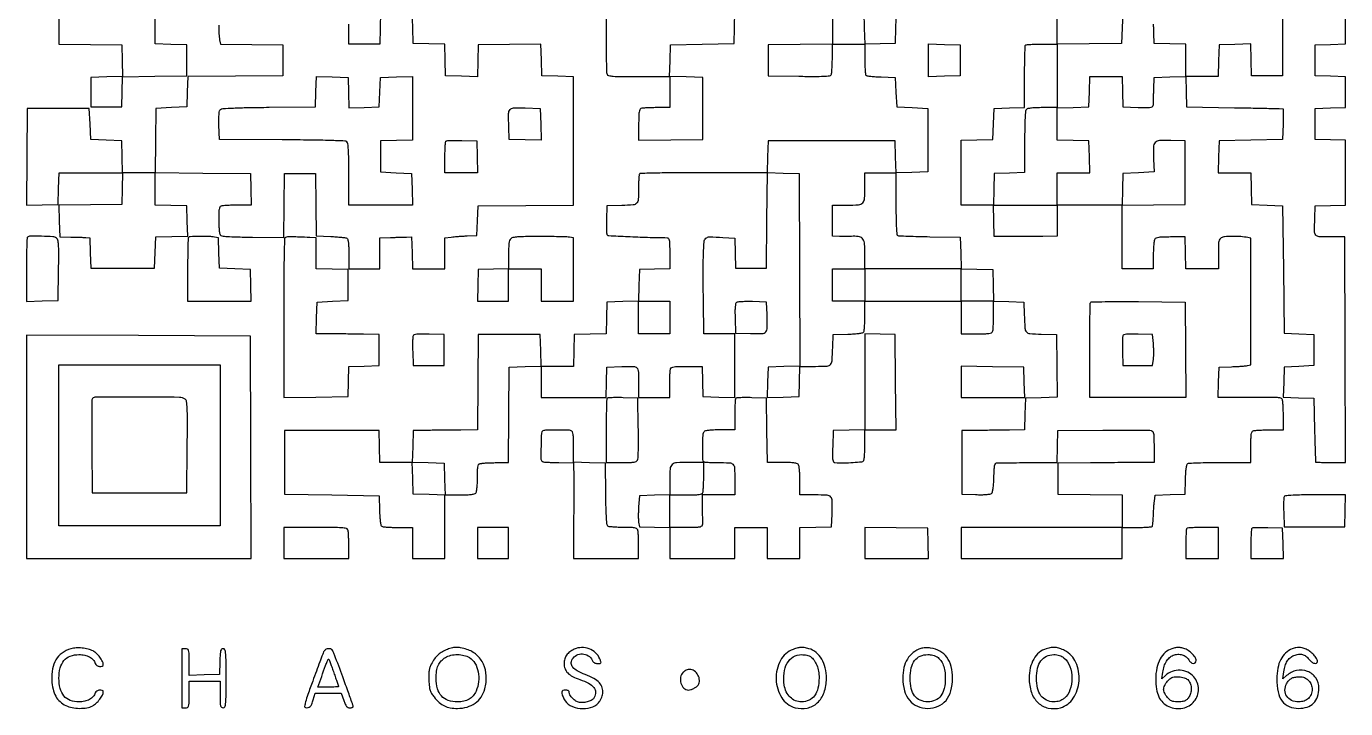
# Model space of a CAD drawing. Extents: x 179 to 1071, y 112 to 1107.
# Drawn here: x 179 to 1071, y 112 to 574 of the extents above; entities that cross this region are included whole.
import ezdxf

# ---------------------------------------------------------------- set-up
doc = ezdxf.new("R2010")
doc.units = 0

msp = doc.modelspace()

# ---------------------------------------------------------------- linework, layer by layer
for points in [[(309.114806, 574.897523, 0.011738), (309.208974, 568.873059, 0.034887), (309.657397, 564.769669), (310.15027, 562.039338), (331.325135, 561.769669), (352.5, 561.5), (352.5, 551), (352.5, 540.5), (320.284831, 540.236193), (288.069661, 539.972386), (287.784831, 529.736193), (287.5, 519.5), (277, 519), (266.5, 518.5), (266.230498, 496.75), (265.960995, 475), (255.014329, 475), (244.067663, 475), (243.783832, 485.75), (243.5, 496.5), (233, 497), (222.5, 497.5), (222, 508), (221.5, 518.5), (200.5, 518.5), (179.5, 518.5), (179.236292, 485.716029), (178.972584, 452.932058), (189.736292, 453.216029), (200.5, 453.5), (200.783832, 464.25), (201.067663, 475), (222.567663, 475), (244.067663, 475), (243.783832, 464.25), (243.5, 453.5), (222.216371, 453.230014), (200.932742, 452.960029), (201.216371, 442.312465), (201.5, 431.6649), (209, 431.490145, -0.001128), (212.070482, 431.411668, -0.001181), (215.094411, 431.320402, -0.001132), (217.70589, 431.229492, -0.005239), (219.215017, 431.157695), (221.930034, 431), (222.215017, 420.75), (222.5, 410.5), (244, 410.5), (265.5, 410.5), (266, 421), (266.5, 431.5), (277.284606, 431.784183), (288.069211, 432.068365), (287.784606, 442.284183), (287.5, 452.5), (276.75, 452.783832), (266, 453.067663), (266, 464.047685), (266, 475.027706), (298.25, 474.763853), (330.5, 474.5), (330.783832, 463.75), (331.067663, 453), (321.615619, 453, 0.00593), (317.880092, 452.955696, 0.007809), (314.475463, 452.821697, 0.005887), (311.638889, 452.632128, 0.0721), (310.581787, 452.393011, 0.190061), (309.785864, 451.663266, 0.071459), (309.315682, 450.197627, 0.035402), (309.070745, 447.679954, 0.006995), (309.015313, 443.143011, 0.009673), (309.087431, 439.728196, 0.012712), (309.292662, 436.617681, 0.010225), (309.580804, 434.050107, 0.108416), (309.937977, 433.066116, 0.216927), (311.126704, 432.288356, 0.018616), (314.82829, 431.861109, 0.013612), (320.844003, 431.557279, 0.002534), (331.903273, 431.356288), (352.961219, 431.080345), (353.23061, 452.790172), (353.5, 474.5), (364, 474.5), (374.5, 474.5), (374.769551, 453.365522), (375.039103, 432.231044), (384.769551, 431.835524, -0.006929), (388.587919, 431.627281, -0.009555), (392.008868, 431.327351, -0.00662), (394.846901, 430.985715, -0.106468), (395.75, 430.660985, -0.200997), (396.331606, 429.840721, -0.026002), (396.698973, 427.67557, -0.021483), (396.931155, 424.505891, -0.00754), (397, 419.940983), (397, 410), (407.5, 410), (418, 410), (418, 420.5), (418, 431), (425.25, 431.182616, -0.000251), (428.282399, 431.257473, -0.000232), (431.398438, 431.331383, -0.000231), (434.175464, 431.394681, -0.000769), (436, 431.432616), (439.5, 431.5), (439.783832, 420.75), (440.067663, 410), (451.033832, 410), (462, 410), (462, 420.438727), (462, 430.877454), (466.25, 431.448949, -0.010327), (468.332379, 431.685292, -0.004259), (471.160937, 431.923001, -0.004211), (474.200212, 432.126638, -0.005402), (477, 432.260221), (483.5, 432.5), (484, 442.5), (484.5, 452.5), (516.75, 452.763853), (549, 453.027706), (549, 496.480021), (549, 539.932337), (538.25, 540.216168), (527.5, 540.5), (527.215968, 551.269789), (526.931935, 562.039577), (505.715968, 561.769789), (484.5, 561.5), (484.215829, 550.716515), (483.931657, 539.93303), (473.215829, 540.216515), (462.5, 540.5), (462.216508, 551.216508), (461.933016, 561.933016), (451.216508, 562.216508), (440.5, 562.5), (440.215829, 573.283485), (439.931657, 584.06697)], [(724, 584.067663), (724, 573.053334), (724, 562.039005), (702.25, 561.769502), (680.5, 561.5), (680.5, 551), (680.5, 540.5), (701.428109, 540.22917, 0.002701), (711.928451, 540.150006, 0.012029), (718.091209, 540.285113, 0.012869), (722.095412, 540.572759, 0.230932), (723.162796, 541.22917, 0.115844), (723.482259, 542.147219, 0.007444), (723.73694, 544.990756, 0.010563), (723.920078, 548.422631, 0.007655), (723.984687, 552.25), (724, 562), (734.950612, 562), (745.901224, 562), (745.913288, 551.837324, 0.0073), (745.975684, 547.885395, 0.010817), (746.155814, 544.425929, 0.006237), (746.404165, 541.549594, 0.173406), (746.721965, 540.878035, 0.164788), (747.38497, 540.550575, 0.006704), (750.072469, 540.230031, 0.011097), (753.315011, 539.959916, 0.007574), (757.009289, 539.790711), (766.5, 539.5), (767, 529.5), (767.5, 519.5), (778, 519), (788.5, 518.5), (788.5, 497), (788.5, 475.5), (777.784171, 475.216515), (767.068343, 474.93303), (766.784171, 485.716515), (766.5, 496.5), (723.5, 496.5), (680.5, 496.5), (680.216168, 485.75), (679.932337, 475), (637.025185, 475, 0.001719), (619.146842, 474.938527, 0.003808), (605.513752, 474.740931, 0.000825), (594.282639, 474.474035, 0.253163), (593.523529, 474.03807, 0.114568), (593.287138, 473.33751, 0.006655), (593.096337, 471.070962, 0.00982), (592.956918, 468.3415, 0.007049), (592.904095, 465.28807, -0.010015), (592.708179, 456.855637, -0.17412), (591.684735, 454.351908, -0.192162), (589.336973, 453.19375, -0.012655), (581.650095, 452.78388), (571.5, 452.5), (571.210352, 443.089648, 0.008055), (571.156654, 439.426942, 0.011889), (571.237748, 436.213125, 0.007219), (571.406881, 433.550798, 0.179583), (571.710352, 432.894746, 0.185337), (572.752469, 432.434798, 0.000748), (585.681974, 431.81845, 0.004015), (599.08223, 431.307527, 0.004237), (612.25, 431.022982, -0.239241), (613.1784, 430.536355, -0.113742), (613.707645, 429.255554, -0.037196), (613.949572, 426.60367, -0.004155), (614, 420.534983), (614, 410.069966), (603.75, 409.784983), (593.5, 409.5), (593.216508, 398.783492), (592.933016, 388.066984), (582.216508, 387.783492), (571.5, 387.5), (571.216508, 376.783492), (570.933016, 366.066984), (560.216508, 365.783492), (549.5, 365.5), (549.216168, 354.75), (548.932337, 344), (538, 344), (527.067663, 344), (526.783832, 354.75), (526.5, 365.5), (505.5, 365.5), (484.5, 365.5), (484.236147, 333.25), (483.972294, 301), (472.736147, 300.925726, 0.000756), (467.672098, 300.884594, 0.000467), (461.716243, 300.821651, 0.000468), (455.830288, 300.748444, 0.00084), (451, 300.675726), (440.5, 300.5), (440.216168, 289.75), (439.932337, 279), (429, 279), (418.067663, 279), (417.783832, 289.75), (417.5, 300.5), (385.5, 300.5), (353.5, 300.5), (353.5, 279), (353.5, 257.5), (385.5, 257), (417.5, 256.5), (417.788805, 246.535034, 0.00836), (417.987032, 242.199826, 0.019108), (418.315749, 238.944063, 0.01918), (418.737468, 236.589, 0.199883), (419.288805, 235.800347, 0.117226), (420.172107, 235.495095, 0.006962), (423.008274, 235.252233, 0.010173), (426.426877, 235.077211, 0.007309), (430.25, 235.015313), (440, 235), (440, 224.5), (440, 214), (451, 214), (462, 214), (462, 235.5), (462, 257), (471.8, 257, 0.008695), (476.071747, 257.074295, 0.018472), (479.369558, 257.311224, 0.019349), (481.799696, 257.671932, 0.150969), (482.8, 258.2, 0.149044), (483.322729, 259.181224, 0.019949), (483.685484, 261.522984, 0.019071), (483.924518, 264.676508, 0.009379), (484, 268.7, -0.007108), (484.062636, 273.105901, -0.025896), (484.286703, 275.893387, -0.038354), (484.653148, 277.624007, -0.307542), (485.25, 278.11535, 0.009119), (485.801517, 278.176405, 0.006205), (486.426562, 278.265064, 0.006254), (487.02778, 278.365684, 0.012489), (487.5, 278.463035, -0.04467), (488.200358, 278.56102, -0.002025), (490.625618, 278.671865, -0.003374), (493.508206, 278.772433, -0.002409), (496.736147, 278.847686), (504.972294, 279), (505.236147, 311.25), (505.5, 343.5), (516.25, 343.783832), (527, 344.067663), (527, 333.533832), (527, 323), (548.965017, 323), (570.930034, 323), (571.215017, 333.25), (571.5, 343.5), (581.722245, 343.784677, -0.003488), (588.334543, 343.922669, -0.050684), (590.662172, 343.718733, -0.165802), (591.830539, 343.053969, -0.120322), (592.534088, 341.720206, -0.014931), (592.746531, 340.752221, -0.015552), (592.897539, 339.786309, -0.015411), (592.976104, 338.945432, -0.063258), (592.943422, 338.435529, 0.043569), (592.876339, 337.788254, 0.002158), (592.850897, 335.645124, 0.003471), (592.849335, 333.095394, 0.002501), (592.881579, 330.25), (593, 323), (603.5, 323), (614, 323), (614, 331.918213, -0.006277), (614.044331, 335.449196, -0.008159), (614.178303, 338.68135, -0.006338), (614.368222, 341.373807, -0.070946), (614.606989, 342.418213, -0.204941), (615.397244, 343.232062, -0.063222), (617.080782, 343.697172, -0.030449), (620.025624, 343.940347, -0.005378), (625.572006, 344), (635.930034, 344), (636.215017, 333.75), (636.5, 323.5), (647.25, 323.216168), (658, 322.932337), (658, 344.466168), (658, 366), (647.56992, 366), (637.13984, 366), (636.81992, 387.75, -0.001889), (636.720363, 396.857852, -0.001729), (636.685706, 406.238002, -0.001728), (636.712662, 414.612139, -0.005663), (636.81227, 420.145327, -0.012188), (637.248322, 428.257475, -0.199889), (638.460453, 430.628106, -0.182464), (641.045584, 431.550148, -0.009869), (649.859204, 431.214292), (657.932828, 430.746918), (658.216414, 420.623459), (658.5, 410.5), (669, 410.5), (679.5, 410.5), (679.763898, 442.783691), (680.027795, 475.067381), (690.763898, 474.783691), (701.5, 474.5), (701.75723, 409.283905), (702.01446, 344.06781), (691.25723, 343.783905), (680.5, 343.5), (680.214639, 333.21581), (679.929279, 322.931619), (690.714639, 323.21581), (701.5, 323.5), (701.784983, 333.75), (702.069966, 344), (712.515931, 344, 0.01165), (720.478069, 344.185537, 0.200101), (722.788039, 345.277494, 0.16988), (723.830156, 347.758359, 0.00791), (724.24922, 357), (724.5, 365.5), (734.464966, 365.788805, 0.00836), (738.800174, 365.987032, 0.019108), (742.055937, 366.315749, 0.01918), (744.411, 366.737468, 0.199883), (745.199653, 367.288805, 0.117226), (745.504905, 368.172107, 0.006962), (745.747767, 371.008274, 0.010173), (745.922789, 374.426877, 0.007309), (745.984687, 378.25), (746, 388), (778.5, 388), (811, 388), (811, 377), (811, 366), (821.393011, 366, 0.005351), (826.960143, 366.059586, 0.030363), (829.913621, 366.30265, 0.063068), (831.601595, 366.76761, 0.205218), (832.393011, 367.581787, 0.072102), (832.632129, 368.638915, 0.005887), (832.821697, 371.475801, 0.007809), (832.955696, 374.880803, 0.005929), (833, 378.616771), (833, 388.069966), (843.25, 387.784983), (853.5, 387.5), (853.75078, 379, 0.008001), (854.167162, 369.85434, 0.165236), (855.196667, 367.34273, 0.196929), (857.49116, 366.190479, 0.012174), (865.2603, 365.784869), (875.5, 365.5), (875.769789, 344.284032), (876.039577, 323.068065), (865.269789, 322.784032), (854.5, 322.5), (854.216168, 311.75), (853.932337, 301), (843.716168, 300.878498, -0.000018), (839.011865, 300.822715, -0.00001), (833.269749, 300.754941, -0.00001), (827.453221, 300.686515, -0.000016), (822.5, 300.628498), (811.5, 300.5), (811.5, 279), (811.5, 257.5), (820.850715, 257.211141, 0.009201), (824.892546, 257.160695, 0.018158), (828.099804, 257.296226, 0.018909), (830.507799, 257.577687, 0.135457), (831.565629, 258.054467, 0.155031), (832.207107, 259.05425, 0.027795), (832.668713, 261.249332, 0.02215), (833.009433, 264.409522, 0.008399), (833.214914, 268.843326, -0.005968), (833.423172, 273.864777, -0.031747), (833.743385, 276.592446, -0.066436), (834.231494, 278.10059, -0.264839), (835, 278.63465, -0.01907), (836.110313, 278.69176, -0.000368), (841.850999, 278.763631, -0.000888), (848.552126, 278.83069, -0.000595), (856.216168, 278.88465), (875.932337, 279), (876.216168, 289.75), (876.5, 300.5), (907, 300.779881, -0.001543), (918.833446, 300.851959, -0.002337), (929.128125, 300.834787, -0.000876), (937.982137, 300.763127, -0.057195), (939.5, 300.573771, -0.168817), (940.592675, 299.868988, -0.121614), (941.191055, 298.534141, -0.040844), (941.448808, 295.905343, -0.004024), (941.5, 289.544095), (941.5, 279.000412), (931, 278.939798, 0.000371), (925.512826, 278.904048, 0.00011), (917.121875, 278.841297, 0.000111), (907.692912, 278.766623, 0.000119), (898.5, 278.689593), (876.5, 278.5), (876.5, 268), (876.5, 257.5), (898.25, 257.230498), (920, 256.960995), (920, 245.980498), (920, 235), (865.5, 235), (811, 235), (811, 224.5), (811, 214), (865.5, 214), (920, 214), (920, 224.5), (920, 235), (929.940983, 235, 0.00746), (933.786464, 235.057378, 0.011518), (937.105837, 235.233054, 0.00599), (939.864695, 235.476159, 0.233445), (940.372299, 235.793375, 0.10677), (940.574085, 236.362294, 0.00702), (940.773561, 238.103455, 0.009921), (940.942349, 240.203897, 0.007236), (941.049745, 242.543375, -0.005029), (941.157143, 245.132315, -0.003738), (941.325846, 247.988754, -0.003778), (941.525526, 250.681363, -0.008533), (941.726907, 252.716215), (942.216955, 256.932429), (952.358477, 257.216215), (962.5, 257.5), (962.788805, 267.464966, -0.00836), (962.987032, 271.800174, -0.019108), (963.315749, 275.055937, -0.01918), (963.737468, 277.411, -0.199883), (964.288805, 278.199653, -0.131294), (965.274703, 278.510062, -0.002049), (971.239524, 278.747767, -0.005289), (978.209892, 278.923129, -0.003459), (986.25, 278.984687), (1007, 279), (1007, 289.393011, -0.005351), (1007.059586, 294.960143, -0.030363), (1007.30265, 297.913621, -0.063068), (1007.76761, 299.601595, -0.205218), (1008.581787, 300.393011, -0.07203), (1009.638111, 300.632106, -0.005915), (1012.465525, 300.821697, -0.007831), (1015.859224, 300.955695, -0.005951), (1019.581787, 301), (1029, 301), (1028.984687, 310.75, 0.007993), (1028.917412, 314.581548, 0.010939), (1028.726302, 318.026457, 0.007917), (1028.45999, 320.877782, 0.114509), (1028.126581, 321.829429, 0.196609), (1027.220955, 322.472579, 0.032607), (1025.067193, 322.829141, 0.022473), (1021.717902, 323.009962, 0.006044), (1016.391893, 322.99349, -0.001772), (1011.475564, 322.936275, -0.001086), (1005.67828, 322.901944, -0.001088), (999.938622, 322.892906, -0.001939), (995.215017, 322.914061), (984.930034, 323), (985.215017, 333.25), (985.5, 343.5), (994, 343.75078, 0.004838), (997.419303, 343.884786, 0.005643), (1000.664062, 344.080136, 0.005034), (1003.402336, 344.303764, 0.033722), (1004.75, 344.519832), (1007, 345.038104), (1007, 387.907761), (1007, 430.777418), (1003.75, 431.305338, 0.026057), (999.130349, 431.810552, 0.018898), (993.955895, 431.909064, 0.01633), (989.270969, 431.66798, 0.102185), (986.982836, 430.990814, 0.131202), (985.914687, 429.991111, 0.095196), (985.326369, 428.464119, 0.039443), (985.058775, 425.772323, 0.00506), (985, 419.964816), (985, 410), (974.033832, 410), (963.067663, 410), (962.783832, 420.75), (962.5, 431.5), (952.712919, 431.5, 0.00665), (947.739107, 431.433843, 0.028066), (944.767521, 431.187479, 0.048144), (942.919948, 430.74503, 0.170654), (941.978232, 430, 0.109035), (941.605034, 428.965489, 0.009918), (941.304487, 426.223437, 0.012476), (941.090353, 422.902151, 0.009445), (941.015313, 419.25), (941, 410), (930.5, 410), (920, 410), (920, 431.480112), (920, 452.960225), (941.25, 453.230112), (962.5, 453.5), (962.5, 475), (962.5, 496.5), (952.804214, 496.785558, 0.020017), (945.175015, 496.704797, 0.196442), (942.320205, 495.365832, 0.181403), (941.097492, 492.351813, 0.01665), (941.15346, 484.135355), (941.5, 475.5), (931, 475), (920.5, 474.5), (920.216168, 463.75), (919.932337, 453), (897.966168, 453), (876, 453), (876, 464), (876, 475), (887.033832, 475), (898.067663, 475), (897.783832, 485.75), (897.5, 496.5), (886.75, 496.783832), (876, 497.067663), (876, 508), (876, 518.932337), (886.75, 519.216168), (897.5, 519.5), (897.784983, 529.75), (898.069966, 540), (909, 540), (919.930034, 540), (920.215017, 529.75), (920.5, 519.5), (930.75, 519.215017, 0.003155), (937.434745, 519.07137, 0.051642), (939.662885, 519.267991, 0.198448), (940.66068, 519.92602, 0.140946), (941.082025, 521.215017, 0.002497), (941.123437, 522.555314, 0.000398), (941.189297, 525.178786, 0.000441), (941.261699, 528.269595, 0.000386), (941.332025, 531.5), (941.5, 539.5), (952.214647, 539.783473), (962.929295, 540.066946), (963.214647, 529.783473), (963.5, 519.5), (996, 518.965202, -0.000606), (1008.481591, 518.744669, -0.000998), (1019.036839, 518.524285, -0.000068), (1028.524266, 518.305952, -0.157185), (1028.784983, 518.215202, -0.234244), (1028.8972, 517.990866, -0.000908), (1028.902539, 515.052278, -0.004294), (1028.873707, 511.695103, -0.002655), (1028.784983, 507.75), (1028.5, 497.5), (1007, 497), (985.5, 496.5), (985.216168, 485.75), (984.932337, 475), (995.932337, 475), (1006.932337, 475), (1007.216168, 464.25), (1007.5, 453.5), (1018, 453), (1028.5, 452.5), (1029, 409.5), (1029.5, 366.5), (1039.5, 366), (1049.5, 365.5), (1049.5, 355), (1049.5, 344.5), (1039.5, 344), (1029.5, 343.5), (1029.215407, 333.285365), (1028.930815, 323.07073), (1039.215407, 322.785365), (1049.5, 322.5), (1050.050293, 301, 0.000841), (1050.275652, 292.738752, 0.001379), (1050.497602, 285.742188, 0.000127), (1050.715128, 279.48009, 0.161135), (1050.800293, 279.25, 0.220822), (1051.004844, 279.148119, 0.000736), (1053.880671, 279.073438, 0.003784), (1057.155695, 279.01801, 0.002339), (1061.006247, 279), (1071.012494, 279), (1070.756247, 355.25), (1070.5, 431.5), (1060.704844, 431.5, -0.013476), (1053.2306, 431.701484, -0.207462), (1050.977276, 432.826381, -0.175915), (1050.063646, 435.326274, -0.009205), (1050.204946, 444), (1050.5, 452.5), (1060.75, 452.784983), (1071, 453.069966), (1071, 475), (1071, 496.930034), (1060.75, 497.215017), (1050.5, 497.5), (1050.5, 508), (1050.5, 518.5), (1060.75, 518.784983), (1071, 519.069966), (1071, 529.5), (1071, 539.930034), (1060.75, 540.215017), (1050.5, 540.5), (1050.5, 551), (1050.5, 561.5), (1060.75, 561.784983), (1071, 562.069966), (1071, 584)], [(418.5, 583.5), (418.216168, 572.75), (417.932337, 562), (407.466168, 562), (397, 562), (396.984687, 571.75, 0.007309), (396.922789, 575.573123, 0.010173)], [(571, 583.932337), (571, 563.547956, 0.002775), (571.043995, 555.62203, 0.004131), (571.178303, 548.686837, 0.001846), (571.363378, 542.779199, 0.08304), (571.606989, 541.581787, 0.257256), (572.653901, 540.698559, 0.030951), (575.756048, 540.27619, 0.016256), (581.284365, 540.049786, 0.002106), (593.106989, 540), (614, 540), (614, 529.5), (614, 519), (605.081787, 519, 0.006277), (601.550804, 518.955669, 0.008159), (598.31865, 518.821697, 0.006338), (595.626193, 518.631778, 0.070946), (594.581787, 518.393011, 0.205372), (593.767428, 517.600948, 0.062982), (593.302552, 515.9105, 0.030315), (593.059548, 512.952209, 0.005337), (593, 507.373509), (593, 496.960995), (614.75, 497.230498), (636.5, 497.5), (636.5, 518.5), (636.5, 539.5), (625.216504, 539.783064), (613.933007, 540.066129), (614.216504, 550.783064), (614.5, 561.5), (636, 562), (657.5, 562.5), (657.783832, 573.25), (658.067663, 584)], [(1028.5, 583.5), (1028.5, 562), (1028.5, 540.5), (1018, 540.5), (1007.5, 540.5), (1007.215829, 551.283485), (1006.931657, 562.06697), (996.215829, 561.783485), (985.5, 561.5), (985.216168, 550.75), (984.932337, 540), (973.966168, 540), (963, 540), (963, 550.966168), (963, 561.932337), (952.257744, 562.216168), (941.515487, 562.5), (941.364739, 569.5, 0.000316), (941.299179, 572.457534, 0.000275), (941.226844, 575.555589, 0.000276)]]:
    msp.add_lwpolyline(points, format="xyb")
for points in [[(201, 582.4381), (201, 562.039775), (222.25, 561.769888), (243.5, 561.5), (243.783485, 550.784171), (244.06697, 540.068343), (233.283485, 539.784171), (222.5, 539.5), (222.5, 529.5), (222.5, 519.5), (233, 519.5), (243.5, 519.5), (243.784769, 529.730595), (244.069538, 539.961189), (265.784769, 540.230595), (287.5, 540.5), (287.5, 551), (287.5, 561.5), (276.75, 561.783832), (266, 562.067663), (266, 573.033832), (266, 584)], [(767.067663, 584), (766.783832, 573.25), (766.5, 562.5), (756.284183, 562.215394), (746.068365, 561.930789), (745.784183, 572.715394), (745.5, 583.5)], [(920.5, 583.5), (920, 573), (919.5, 562.5), (897.75, 562.230498), (876, 561.960995), (876, 572.946666), (876, 583.932337)]]:
    msp.add_lwpolyline(points)
for points in [[(810.5, 551), (810.5, 540.5), (799.75, 540.216168), (789, 539.932337), (789, 551), (789, 562.067663), (799.75, 561.783832), (810.5, 561.5)], [(614, 377), (614, 366), (603.5, 366), (593, 366), (593, 377), (593, 388), (603.5, 388), (614, 388)], [(179, 289.506286), (179, 214), (255.006326, 214), (331.012652, 214), (330.756326, 289.25), (330.5, 364.5), (254.75, 364.756286), (179, 365.012572)], [(310, 290.5), (310, 236), (255.5, 236), (201, 236), (201, 290.5), (201, 345), (255.5, 345), (310, 345)], [(811, 333.519888), (811, 323), (832.534983, 323), (854.069966, 323), (853.784983, 333.25), (853.5, 343.5), (832.25, 343.769888), (811, 344.039775)], [(461.784178, 267.715822), (462.068357, 256.931643), (451.284178, 257.215822), (440.5, 257.5), (440.215294, 268.336174), (439.930588, 279.172348), (450.715294, 278.836174), (461.5, 278.5)], [(484, 224.5), (484, 214), (494.5, 214), (505, 214), (505, 224.5), (505, 235), (494.5, 235), (484, 235)], [(746, 224.519888), (746, 214), (767.534983, 214), (789.069966, 214), (788.784983, 224.25), (788.5, 234.5), (767.25, 234.769888), (746, 235.039775)]]:
    msp.add_lwpolyline(points, close=True)
for points in [[(876, 540.5), (876, 519), (866.2, 519, 0.008695), (861.928253, 518.925705, 0.018472), (858.630442, 518.688776, 0.019349), (856.200304, 518.328068, 0.150969), (855.2, 517.8, 0.175113), (854.608195, 516.538638, 0.00935), (854.278895, 512.05285, 0.010469), (854.062087, 505.610415, 0.003176), (854, 495.834983), (854, 475.069966), (843.75, 474.784983), (833.5, 474.5), (833.216168, 463.75), (832.932337, 453), (854.466168, 453), (876, 453), (876, 442.5), (876, 432), (866.25, 431.875252, -0.001182), (861.692978, 431.827722, -0.000608), (855.985938, 431.788631, -0.000604), (850.113084, 431.762647, -0.000914), (845, 431.755548), (833.5, 431.760591), (833.216168, 442.380295), (832.932337, 453), (821.966168, 453), (811, 453), (811, 474.966168), (811, 496.932337), (821.75, 497.216168), (832.5, 497.5), (833, 508), (833.5, 518.5), (843.75, 518.784983), (854, 519.069966), (854, 539.868316, -0.002998), (854.048097, 547.889147, -0.004764), (854.195833, 554.752985, -0.001281), (854.396208, 560.712397, -0.189528), (854.666667, 561.333333, -0.178563), (855.245497, 561.600197, -0.004516), (858.172917, 561.804167, -0.009111), (861.658388, 561.951724, -0.006022), (865.666667, 562), (876, 562)], [(396.785365, 529.215407), (397.07073, 518.930815), (407.285365, 519.215407), (417.5, 519.5), (418, 529.5), (418.5, 539.5), (429.25, 539.783832), (440, 540.067663), (440, 518.567663), (440, 497.067663), (429.25, 496.783832), (418.5, 496.5), (418.5, 486), (418.5, 475.5), (429, 475), (439.5, 474.5), (439.783832, 463.75), (440.067663, 453), (418.533832, 453), (397, 453), (397, 473.877555, 0.00274), (396.941945, 484.469959, 0.012468), (396.720654, 490.632173, 0.015022), (396.360546, 494.584091, 0.191583), (395.660766, 495.866576, 0.164634), (394.209876, 496.423297, 0.002171), (384.419291, 496.772992, 0.004755), (371.297857, 497.059743, 0.001547), (351.910766, 497.239021), (309.5, 497.5), (309.215609, 507.099013, -0.007155), (309.143326, 511.820184, -0.025437), (309.294088, 514.841219, -0.038985), (309.650341, 516.814012, -0.156633), (310.300628, 517.834536, -0.160012), (311.727067, 518.396665, -0.003838), (318.935768, 518.760167, -0.006423), (328.743378, 519.053125, -0.002149), (343.085018, 519.235522), (374.5, 519.5), (374.785353, 529.783473), (375.070705, 540.066946), (385.785353, 539.783473), (396.5, 539.5)], [(526.784178, 507.715822), (527.068357, 496.931643), (516.284178, 497.215822), (505.5, 497.5), (505.204946, 506, -0.009619), (505.065344, 515.028591, -0.179386), (506.048609, 517.650621, -0.210395), (508.4457, 518.785832, -0.013848), (516.277755, 518.784677), (526.5, 518.5)], [(483.783832, 485.75), (484.067663, 475), (473.033832, 475), (462, 475), (462, 485.333333, -0.006317), (462.050668, 489.343898, -0.009512), (462.205463, 492.836713, -0.004898), (462.419778, 495.762931, -0.177451), (462.699448, 496.366114, -0.183378), (463.300668, 496.636532, -0.005301), (466.145783, 496.777033, -0.010046), (469.547259, 496.840477, -0.006672), (473.449448, 496.782781), (483.5, 496.5)], [(767, 453.968615, 0.002729), (767.056799, 443.562225, 0.011807), (767.27013, 437.386366, 0.011194), (767.598073, 433.322775, 0.289445), (768.25, 432.493795, 0.075123), (769.216962, 432.306891, 0.001059), (775.154688, 432.076078, 0.002924), (782.052998, 431.862956, 0.001919), (790, 431.694476), (810.5, 431.338593), (810.783492, 420.702789), (811.066984, 410.066984), (821.783492, 409.783492), (832.5, 409.5), (832.783832, 398.75), (833.067663, 388), (822.033832, 388), (811, 388), (811, 398.999783), (811, 409.999567), (778.5, 409.970874), (746, 409.942181), (746, 398.97109), (746, 388), (735, 388), (724, 388), (724, 399), (724, 410), (735, 410), (746, 410), (746, 419.428571, 0.016999), (745.750501, 426.765295, 0.124365), (744.668566, 430.080619, 0.206324), (742.40659, 431.631286, 0.059972), (738.097879, 431.951645, -0.005873), (735.994299, 431.880434, -0.003366), (733.455315, 431.841425, -0.003361), (730.90186, 431.836549, -0.005587), (728.75, 431.870953), (724, 432), (724, 442.5), (724, 453), (733.964816, 453, 0.0177), (741.719525, 453.274608, 0.189883), (744.50496, 454.606725, 0.174589), (745.756305, 457.536065, 0.014506), (746, 465.934259), (746, 475), (756.5, 475), (767, 475)], [(179.666667, 431.333333, 0.189801), (179.3961, 430.711254, 0.001218), (179.195833, 424.585895, 0.004643), (179.048092, 417.538437, 0.002919), (179, 409.299502), (179, 387.932337), (189.75, 388.216168), (200.5, 388.5), (200.754296, 409, 0.002073), (200.852956, 420.948209, 0.01757), (200.686301, 426.317956, 0.038884), (200.252535, 429.311683, 0.180386), (199.313166, 430.75, 0.143383), (196.907412, 431.62949, 0.008995), (189.280927, 431.993331, 0.007458), (181.535771, 432.107706, 0.198873)], [(288.527465, 431.194132, 0.191837), (288.312728, 430.69506, 0.000784), (288.154943, 424.554943, 0.003717), (288.03802, 417.549716, 0.002314), (288, 409.333333), (288, 388), (309.533832, 388), (331.067663, 388), (330.783832, 398.75), (330.5, 409.5), (320, 410), (309.5, 410.5), (309.215811, 420.678054), (308.931622, 430.856108), (306.215811, 431.391939, 0.043047), (302.708505, 431.774898, 0.008475), (296.369242, 431.81146, 0.0036), (289.679002, 431.688463, 0.192272)], [(354.25, 431.270113, 0.310097), (353.546172, 430.311351, 0.002219), (353.257818, 419.798831, 0.004799), (353.05219, 404.439995, 0.000947), (353, 376.897164), (353, 322.960995), (374.75, 323.230498), (396.5, 323.5), (396.784601, 333.715399), (397.069202, 343.930798), (407.284601, 344.215399), (417.5, 344.5), (417.5, 355), (417.5, 365.5), (407, 365.703106, 0.001206), (402.200582, 365.784367, 0.000693), (396.416624, 365.860325, 0.000692), (390.605698, 365.920532, 0.001157), (385.716168, 365.953106), (374.932337, 366), (375.216168, 376.75), (375.5, 387.5), (386, 388), (396.5, 388.5), (396.5, 399), (396.5, 409.5), (385.75, 409.783832), (375, 410.067663), (375, 420.533832), (375, 431), (370.75, 431.180577, 0.00207), (363.492988, 431.458824, 0.007189), (358.798415, 431.55181, 0.008145), (355.594111, 431.517001, 0.077406)], [(506.471505, 430.328648, 0.125257), (505.768133, 429.145022, 0.038106), (505.328325, 427.089553, 0.025619), (505.073636, 424.042376, 0.00804), (505, 419.463555), (505, 410.069966), (494.75, 409.784983), (484.5, 409.5), (484.216168, 398.75), (483.932337, 388), (494.466168, 388), (505, 388), (505, 399), (505, 410), (516, 410), (527, 410), (527, 399), (527, 388), (538, 388), (549, 388), (549, 409.420545), (549, 430.841089), (546.25, 431.337605, 0.036417), (544.408747, 431.533184, 0.002417), (539.08538, 431.68328, 0.003482), (532.731606, 431.787438, 0.002596), (525.721505, 431.817137, 0.003179), (516.399903, 431.748971, 0.015877), (511.177823, 431.51162, 0.025032), (507.944543, 431.098034, 0.153212)], [(659.211769, 387.1713, 0.194409), (658.60482, 386.304382, 0.033527), (658.279413, 384.284794, 0.023597), (658.138468, 381.191727, 0.006852), (658.211769, 376.417355), (658.5, 366.5), (668.722245, 366.215323, 0.013848), (676.5543, 366.214168, 0.210395), (678.951391, 367.349379, 0.179386), (679.934656, 369.971409, 0.009619), (679.795054, 379), (679.5, 387.5), (670, 387.753945, 0.008497), (666.267186, 387.790269, 0.011674), (662.912207, 387.687545, 0.00849), (660.137493, 387.490389, 0.12262)], [(962.763853, 355.25), (963.027706, 323), (952.763853, 322.926805, -0.00126), (944.527276, 322.888824, -0.000694), (934.455126, 322.881746, -0.00058), (922.339842, 322.904102, -0.000334), (907.75, 322.957682), (898, 323), (898, 354.833333, -0.002001), (898.049029, 367.086392, -0.003231), (898.199888, 377.515513, -0.000593), (898.402981, 386.698691, -0.192864), (898.680468, 387.347135, -0.194926), (899.328722, 387.621499, -0.000608), (908.434599, 387.750224, -0.003285), (918.778546, 387.815907, -0.002034), (930.930468, 387.763802), (962.5, 387.5)], [(440.442274, 364.710164, 0.081166), (440.248144, 363.773814, 0.005233), (440.158783, 360.980936, 0.007531), (440.137174, 357.634259, 0.005535), (440.210159, 353.924983), (440.5, 344.5), (451, 344.5), (461.5, 344.5), (461.5, 355), (461.5, 365.5), (451.232115, 365.785181, 0.005823), (446.049899, 365.868732, 0.025951), (443.012272, 365.724596, 0.043922), (441.172333, 365.376284, 0.236652)], [(745.958119, 362.784983, 0.003269), (745.943773, 360.475425, 0.000125), (745.948719, 351.882794, 0.000224), (745.961657, 341.715911, 0.000158), (745.98493, 330.284104), (746.053622, 301.068207), (735.276811, 300.784104), (724.5, 300.5), (724.216168, 289.75, 0.003787), (724.096428, 283.38925, 0.03711), (724.265201, 280.711219, 0.117919), (724.770434, 279.415829, 0.228032), (725.716168, 278.879639, 0.018888), (731.670336, 278.70335, 0.015344), (738.050698, 278.95141, 0.00813), (743.904989, 279.454965, 0.229704), (745.166069, 280.234465, 0.115966), (745.484271, 281.149452, 0.007401), (745.737902, 283.992312, 0.010529), (745.920319, 287.423008, 0.007624), (745.984687, 291.25), (746, 301), (756.513853, 301), (767.027706, 301), (766.763853, 333.25), (766.5, 365.5), (756.25, 365.784983), (746, 366.069966)], [(920.44275, 364.711405, 0.081149), (920.248444, 363.774362, 0.00524), (920.158923, 360.981301, 0.007536), (920.137209, 357.634347, 0.00554), (920.210159, 353.924983), (920.5, 344.5), (930.5, 344.5), (940.5, 344.5), (941.08534, 348.886315, 0.022863), (941.269448, 350.99849, 0.010307), (941.326793, 353.780045, 0.01018), (941.266834, 356.724741, 0.013684), (941.08534, 359.386315), (940.5, 365.5), (930.732592, 365.786422, 0.006215), (925.820487, 365.869374, 0.027145), (922.9185, 365.724677, 0.046335), (921.158442, 365.373938, 0.232847)], [(223.453816, 321.740243, 0.089548), (223.261817, 320.729866, 0.000598), (223.19019, 311.747155, 0.00234), (223.168607, 301.460077, 0.00149), (223.235201, 289.490243), (223.5, 258.5), (255.5, 258.5), (287.5, 258.5), (287.765726, 289.5, 0.001225), (287.879013, 308.006621, 0.012082), (287.71941, 315.793845, 0.024457), (287.315418, 320.099227, 0.201729), (286.324597, 321.75, 0.157681), (282.495237, 323.016106, 0.001671), (254.221233, 323.106234, 0.001077), (225.335041, 323.03952, 0.309316)], [(571.699448, 322.366114, 0.189293), (571.415787, 321.715674, 0.001337), (571.205463, 315.605463, 0.004867), (571.050466, 308.561556, 0.003067), (571, 300.333333), (571, 279), (581.480948, 279, 0.003689), (588.090254, 279.04877, 0.046635), (590.56377, 279.316854, 0.147729), (591.804249, 279.985695, 0.136351), (592.514659, 281.25, 0.054895), (592.724598, 282.840683, 0.002293), (592.821708, 288.567187, 0.003942), (592.85221, 295.365834, 0.002788), (592.783711, 303), (592.5, 322.5), (582.449448, 322.782781, 0.006672), (578.547259, 322.840477, 0.010046), (575.145783, 322.777033, 0.005301), (572.300668, 322.636532, 0.183378)], [(658.699448, 322.366114, 0.177451), (658.419778, 321.762931, 0.004898), (658.205463, 318.836713, 0.009512), (658.050668, 315.343898, 0.006317), (658, 311.333333), (658, 301), (648.122445, 301, 0.008), (643.649708, 300.928434, 0.020529), (640.422846, 300.692292, 0.024023), (638.155546, 300.321423, 0.169442), (637.214833, 299.75, 0.16277), (636.3363, 297.461359, 0.008144), (636.112305, 289.325141, 0.006335), (636.124197, 281.030654, 0.256172), (636.987375, 279.507803, 0.115734), (637.713038, 279.2648, 0.006402), (640.113815, 279.072599, 0.009622), (643.002421, 278.934302, 0.006871), (646.239128, 278.88622, -0.009912), (654.460449, 278.714086, -0.184917), (656.799937, 277.707102, -0.191219), (657.829, 275.407416, -0.01072), (658, 267.432612), (658, 257), (646.939812, 257), (635.879624, 257), (636.005865, 248.25, -0.001027), (636.04936, 244.734939, -0.001212), (636.07562, 241.409375, -0.001058), (636.085045, 238.601305, -0.007648), (636.066053, 237.25, -0.15749), (635.614629, 235.980962, -0.180944), (634.529323, 235.302638, -0.047129), (632.101853, 235.043371, -0.003053), (625, 235), (614, 235), (614, 246), (614, 257), (624.893011, 257, 0.005003), (630.756842, 257.058671, 0.029178), (633.833669, 257.300233, 0.06089), (635.585285, 257.763049, 0.209079), (636.393011, 258.581787, 0.07203), (636.632106, 259.638111, 0.005915), (636.821697, 262.465525, 0.007831), (636.955695, 265.859224, 0.005951), (637, 269.581787), (637, 279), (627.434259, 279, 0.013406), (618.656095, 278.764602, 0.170487), (615.651483, 277.524807, 0.194511), (614.283965, 274.747191, 0.01832), (614, 266.999799), (614, 257.069966), (603.75, 256.784983), (593.5, 256.5), (592.970418, 249, 0.009238), (592.809463, 245.908595, 0.009315), (592.763426, 242.821875, 0.009163), (592.822694, 240.13329, 0.036753), (593.009432, 238.5), (593.578029, 235.5), (603.789014, 235.215017), (614, 234.930034), (614, 224.465017), (614, 214), (636, 214), (658, 214), (658, 224.5), (658, 235), (669, 235), (680, 235), (680, 224.5), (680, 214), (691, 214), (702, 214), (702, 224.466168), (702, 234.932337), (712.75, 235.216168), (723.5, 235.5), (723.795054, 244, 0.009927), (723.928151, 252.965089, 0.179688), (722.933469, 255.602972, 0.203196), (720.50249, 256.788355, 0.01319), (712.480948, 257), (702, 257), (702, 266.8, 0.008695), (701.925705, 271.071747, 0.018472), (701.688776, 274.369558, 0.019349), (701.328068, 276.799696, 0.150969), (700.8, 277.8, 0.150896), (699.800421, 278.327868, 0.019373), (697.373743, 278.688653, 0.018495), (694.081558, 278.92566, 0.00872), (689.819502, 279), (680.039005, 279), (679.769502, 300.75), (679.5, 322.5), (669.449448, 322.782781, 0.006672), (665.547259, 322.840477, 0.010046), (662.145783, 322.777033, 0.005301), (659.300668, 322.636532, 0.183378)], [(528.25, 300.337719, 0.294309), (527.231787, 298.895714, 0.006645), (526.97479, 290.057609, 0.007041), (526.959834, 281.249007, 0.256631), (527.921915, 279.548259, 0.11948), (528.628529, 279.317429, 0.004153), (531.533455, 279.114902, 0.007538), (534.993522, 278.954844, 0.005174), (538.921915, 278.873109), (549, 278.767734), (549.059849, 268.133867, -0.001224), (549.077428, 262.605548, -0.000373), (549.077311, 254.234636, -0.000373), (549.063187, 244.85701, -0.000408), (549.03525, 235.75), (548.950802, 214), (570.975401, 214), (593, 214), (593, 222.918213, 0.006277), (592.955669, 226.449196, 0.008159), (592.821697, 229.68135, 0.006338), (592.631778, 232.373807, 0.070946), (592.393011, 233.418213, 0.194682), (591.644645, 234.219983, 0.068336), (590.110608, 234.692539, 0.033702), (587.463534, 234.944731, 0.006483), (582.643011, 235.015313, -0.007897), (579.051251, 235.078061, -0.010836), (575.824714, 235.255482, -0.00778), (573.15341, 235.502378, -0.115057), (572.270909, 235.811407, -0.228384), (571.64341, 236.821704, -0.009456), (571.259718, 241.179757, -0.01097), (570.960859, 247.538324, -0.003025), (570.770909, 257.546095), (570.5, 278.5), (559.75, 278.783832), (549, 279.067663), (549, 289.426843, 0.005377), (548.940349, 294.973908, 0.030446), (548.697178, 297.919034, 0.063217), (548.232073, 299.602718, 0.20495), (547.418213, 300.393011, 0.08728), (545.058163, 300.8525, 0.005264), (537.809578, 300.907903, 0.005152), (530.548962, 300.812147, 0.090253)], [(1029.428774, 255.674983, 0.081654), (1029.239658, 254.758353, 0.005045), (1029.154817, 251.970602, 0.007376), (1029.136178, 248.631743, 0.005394), (1029.210159, 244.924983), (1029.5, 235.5), (1050, 235.5), (1070.5, 235.5), (1070.783832, 246.25), (1071.067663, 257), (1050.502447, 257, 0.002631), (1039.97284, 256.944601, 0.013068), (1034.058858, 256.727711, 0.015137), (1030.329498, 256.379632, 0.277041)], [(353, 224.5), (353, 214), (375, 214), (397, 214), (397, 222.918213, 0.006277), (396.955669, 226.449196, 0.008159), (396.821697, 229.68135, 0.006338), (396.631778, 232.373807, 0.070946), (396.393011, 233.418213, 0.258697), (395.337463, 234.303854, 0.030015), (392.164693, 234.724422, 0.015901), (386.514173, 234.950434, 0.002045), (374.393011, 235), (353, 235)], [(963.666667, 234.333333, 0.177413), (963.400114, 233.758552, 0.004912), (963.195833, 230.973958, 0.009526), (963.048294, 227.649913, 0.006327), (963, 223.833333), (963, 214), (974, 214), (985, 214), (985, 224.5), (985, 235), (974.666667, 235, 0.006022), (970.658388, 234.951724, 0.009111), (967.172917, 234.804167, 0.004516), (964.245497, 234.600197, 0.178563)], [(1007.699448, 234.366114, 0.176241), (1007.420111, 233.767337, 0.005323), (1007.205463, 230.983588, 0.009942), (1007.050687, 227.652202, 0.006636), (1007, 223.833333), (1007, 214), (1018.034983, 214), (1029.069966, 214), (1028.784983, 224.25), (1028.5, 234.5), (1018.449448, 234.782781, 0.006672), (1014.547259, 234.840477, 0.010046), (1011.145783, 234.777033, 0.005301), (1008.300668, 234.636532, 0.183378)], [(209.036535, 152.877046, 0.081197), (203.092932, 149.968946, 0.102564), (198.933523, 145.497917, 0.092989), (196.633661, 139.377587, 0.056174), (196.153962, 131.622213, 0.043647), (196.982441, 125.643458, 0.070307), (198.816383, 120.848637, 0.079368), (201.705836, 117.156983, 0.074468), (205.660762, 114.453416, 0.06822), (209.829866, 113.096111, 0.043226), (214.926753, 112.625288, 0.043636), (219.930066, 113.03397, 0.079911), (223.794223, 114.34978, 0.06837), (226.200769, 116.083189, 0.039093), (228.59798, 118.751621, 0.038678), (230.441693, 121.587678, 0.124674), (230.996262, 123.75, 0.309569), (230.291512, 124.785824, 0.126694), (228.516103, 125.001511, 0.099942), (226.547519, 124.3264, 0.185554), (225.508279, 123.026085, -0.105962), (224.08797, 120.536625, -0.08529), (221.669117, 118.616245, -0.073405), (218.398706, 117.406461, -0.051987), (214.5, 117, -0.088447), (208.650419, 118.042917, -0.129993), (204.396231, 121.025162, -0.115296), (201.846607, 126.028621, -0.060498), (201, 133, -0.060498), (201.846607, 139.971379, -0.115296), (204.396231, 144.974838, -0.129993), (208.650419, 147.957083, -0.088447), (214.5, 149, -0.051987), (218.398706, 148.593539, -0.073405), (221.669117, 147.383755, -0.08529), (224.08797, 145.463375, -0.105962), (225.508279, 142.973915, 0.185554), (226.547519, 141.6736, 0.099942), (228.516103, 140.998489, 0.126694), (230.291512, 141.214176, 0.309569), (230.996262, 142.25, 0.123827), (230.456077, 144.370925, 0.037311), (228.645681, 147.193038, 0.038018), (226.32643, 149.832214, 0.074282), (224.061456, 151.46822, 0.057629), (220.708505, 152.738394, 0.038392), (216.65506, 153.435195, 0.038426), (212.548649, 153.503692, 0.058281)], [(284, 133), (284, 113), (286.5, 113, 0.104331), (287.950811, 113.306062, 0.224677), (288.680556, 114.15, 0.064117), (288.955995, 116.064536, 0.003707), (289, 122), (289, 131), (299.5, 131), (310, 131), (310, 122, 0.004487), (310.049067, 116.532834, 0.050222), (310.305556, 114.375, 0.168559), (310.915397, 113.386209, 0.17273), (312, 113, 0.286287), (313.1449, 113.714064, 0.089188), (313.725, 115.75, 0.023375), (313.960377, 120.192962, 0.001547), (314, 133, 0.001583), (313.959794, 145.701619, 0.022857), (313.725487, 150.200368, 0.083947), (313.159711, 152.283157, 0.292447), (312.038933, 153, 0.178333), (310.977452, 152.608971, 0.154511), (310.345846, 151.597702, 0.04962), (310.012871, 149.431657, 0.005091), (309.788933, 144.25), (309.5, 135.5), (299.25, 135.215017), (289, 134.930034), (289, 143.965017, 0.003684), (288.956076, 149.925856, 0.063889), (288.680824, 151.846502, 0.224551), (287.950864, 152.692806, 0.104705), (286.5, 153), (284, 153)], [(379.968843, 150.75, 0.013186), (379.332445, 149.190695, 0.000658), (377.38743, 144.020312, 0.001059), (375.096937, 137.867541, 0.000766), (372.568849, 131, 0.003157), (369.318072, 121.950923, 0.017195), (367.758835, 116.983959, 0.026084), (367.093377, 113.974711, 0.397653), (367.63698, 113.165426, 0.098025), (369.466328, 113.116163, 0.153185), (370.857818, 113.827389, 0.101624), (371.966924, 115.47769, 0.029054), (372.974511, 118.408964), (374.259922, 123), (383.029531, 123), (391.799139, 123), (393.597114, 118, 0.016374), (394.625424, 115.409985, 0.069155), (395.494787, 113.988122, 0.118517), (396.457763, 113.259108, 0.103381), (397.697544, 113, 0.034239), (398.579451, 113.060462, 0.052256), (399.323654, 113.243622, 0.067998), (399.835667, 113.511173, 0.242992), (400, 113.829351, 0.086186), (399.834729, 114.781034, 0.000506), (396.797352, 123.235412, 0.001797), (392.904656, 133.915647, 0.000688), (387.414226, 148.75, 0.021132), (386.497138, 150.93057, 0.079421), (385.66325, 152.15239, 0.120288), (384.690444, 152.781403, 0.083834), (383.395853, 153, 0.066915), (382.292772, 152.851711, 0.078587), (381.332282, 152.418036, 0.078329), (380.55012, 151.70771, 0.065917)], [(463.655189, 152.541351, 0.047874), (460.299575, 150.969083, 0.052082), (457.405789, 148.823897, 0.050029), (454.925908, 146.046331, 0.038797), (452.801396, 142.591301, 0.036355), (451.818852, 140.274299, 0.045773), (451.27215, 138.010014, 0.035866), (451.070749, 135.283286, 0.013121), (451.164441, 131.414691, 0.013059), (451.482118, 127.274069, 0.049911), (452.001849, 124.741755, 0.063601), (452.943514, 122.684157, 0.030891), (454.62175, 120.32339, 0.040166), (458.151978, 116.609471, 0.069321), (461.683512, 114.234462, 0.071451), (465.652292, 112.95895, 0.045412), (470.5, 112.582308, 0.066186), (476.991944, 113.532953, 0.086021), (482.397324, 116.138717, 0.09), (486.436167, 120.300054, 0.080183), (488.955994, 125.781055, 0.078581), (489.962853, 134.570246, 0.096973), (488.037162, 142.573575, 0.105242), (483.420393, 148.785039, 0.108734), (476.724381, 152.48921, 0.017817), (472.62774, 153.548538, 0.053406), (469.75789, 153.867535, 0.059828), (467.069127, 153.555531, 0.026872)], [(549.5, 152.649726, 0.051648), (546.439879, 150.842861, 0.07788), (544.269047, 148.643082, 0.084206), (542.986094, 146.022818, 0.071949), (542.545455, 142.976498, 0.091351), (543.197408, 139.437895, 0.103783), (545.059157, 136.541091, 0.08093), (548.347103, 134.137541, 0.036029), (553.309702, 132.052789, -0.037513), (559.180581, 129.565976, -0.1042), (562.637552, 126.751464, -0.161272), (563.83278, 123.576476, -0.1337), (563.021109, 120.039442, -0.129782), (561.506754, 118.412323, -0.060279), (558.880057, 117.166909, -0.057066), (555.806036, 116.517092, -0.073057), (552.920197, 116.665961, -0.093453), (550.628065, 117.591476, -0.05475), (548.318403, 119.457357, -0.05591), (546.562617, 121.672696, -0.140535), (546, 123.634859, 0.168371), (545.813561, 124.172818, 0.101284), (545.292172, 124.613486, 0.076532), (544.490336, 124.903496, 0.048608), (543.5, 125, 0.113623), (541.841812, 124.618256, 0.243845), (541.079825, 123.594595, 0.130981), (541.258088, 121.798805, 0.029465), (542.516927, 118.967267, 0.149505), (546.733988, 114.653487, 0.097849), (553.417069, 112.550623, 0.09594), (560.516647, 113.130698, 0.136791), (565.897103, 116.390471, 0.054606), (566.803913, 117.595568, 0.029943), (567.651609, 119.2394, 0.029479), (568.320751, 121.031756, 0.041282), (568.686663, 122.700565, 0.107185), (568.374409, 126.584567, 0.112494), (566.477768, 129.913898, 0.08212), (562.754451, 132.833853, 0.034059), (556.931741, 135.526083, -0.028853), (551.522096, 137.959351, -0.094625), (548.461416, 140.379546, -0.164026), (547.410127, 142.952562, -0.145048), (548.059488, 145.785055, -0.144954), (550.933768, 148.569079, -0.13117), (554.979546, 149.476747, -0.132345), (558.91219, 148.245929, -0.148619), (561.487128, 145.245566, 0.066462), (562.098222, 144.241861, 0.088218), (562.903716, 143.542209, 0.08299), (563.940913, 143.135602, 0.05205), (565.239996, 143, 0.020275), (566.967025, 143.070059, 0.27023), (567.468568, 143.419806, 0.196917), (567.499845, 144.112135, 0.010927), (566.710826, 146.173468, 0.11179), (563.922272, 150.162641, 0.094824), (559.527084, 152.851212, 0.093466), (554.391384, 153.751363, 0.104702)], [(697.5, 152.503716, 0.189598), (688.896264, 145.058848, 0.12957), (685.978985, 132.314585, 0.13015), (689.725237, 119.829776, 0.191646), (698.78926, 113.056746, 0.116714), (706.969309, 112.805894, 0.137845), (713.830208, 116.340187, 0.122881), (718.377412, 123.332215, 0.082331), (719.978038, 132.782119, 0.057337), (719.180141, 139.937374, 0.076938), (716.768307, 145.990315, 0.087556), (712.952516, 150.453, 0.104818), (708.056846, 153.000752, 0.020052), (705.019922, 153.714614, 0.059525), (702.889581, 153.867969, 0.056344), (700.719483, 153.518614, 0.016597)], [(783.913572, 153.088032, 0.086426), (778.650359, 150.333908, 0.091742), (774.75481, 146.009792, 0.082486), (772.384573, 140.172893, 0.05534), (771.588235, 133, 0.067746), (772.73895, 124.546135, 0.105621), (776.127202, 118.054274, 0.118766), (781.529389, 114.007879, 0.101965), (788.5, 112.571429, 0.100519), (795.486579, 113.990328, 0.121087), (800.839428, 117.990168, 0.106894), (804.168852, 124.462854, 0.06562), (805.294118, 133, 0.060865), (804.319771, 140.974537, 0.096662), (801.425148, 147.189339, 0.109148), (796.71446, 151.360693, 0.095532), (790.453823, 153.413392, 0.024598), (788.750506, 153.545075, 0.019421), (786.901672, 153.52498, 0.019818), (785.183275, 153.371055, 0.045208)], [(868.619302, 152.965577, 0.103791), (863.880689, 150.390624, 0.085403), (860.183932, 145.964093, 0.075144), (857.837242, 140.009431, 0.056409), (857.043924, 133, 0.081055), (858.606716, 123.423047, 0.123532), (863.125638, 116.362541, 0.139424), (869.985303, 112.80368, 0.116663), (878.21074, 113.056746, 0.186345), (886.895991, 119.409234, 0.12512), (890.830747, 131.208091, 0.122123), (888.689482, 143.674586, 0.174384), (881.03811, 151.75, 0.03301), (877.736723, 153.149943, 0.059444), (874.868875, 153.780176, 0.060861), (871.979616, 153.710819, 0.036352)], [(953.64255, 152.971794, 0.108976), (949.075947, 150.42789, 0.08835), (945.589685, 146.020258, 0.073941), (943.400655, 139.935669, 0.048276), (942.645138, 132.5, 0.038939), (943.143932, 125.684484, 0.073718), (944.757641, 120.43178, 0.089761), (947.544462, 116.563256, 0.087977), (951.528254, 113.884477, 0.15224), (960.941536, 112.803719, 0.173417), (968.731152, 117.381053, 0.18427), (971.563262, 125.604828, 0.16824), (968.342282, 134.005068, 0.108476), (964.261518, 137.140796, 0.100066), (959.120656, 138.396727, 0.097777), (953.795704, 137.565822, 0.098435), (949.200407, 134.773882), (946.72107, 132.5), (947.411514, 136.994902, -0.040387), (948.38806, 141.107318, -0.059543), (949.942954, 144.472607, -0.069567), (952.012316, 146.976452, -0.091999), (954.517407, 148.539104, -0.082416), (957.532904, 149.181163, -0.08173), (960.603381, 148.817866, -0.08704), (963.234033, 147.532447, -0.113293), (964.990558, 145.517642, 0.093079), (966.378298, 143.791052, 0.148583), (968.098732, 143.036857, 0.234535), (969.430195, 143.511752, 0.194252), (970, 144.923077, 0.157828), (969.26947, 147.179755, 0.048774), (966.874724, 149.890314, 0.048603), (963.826278, 152.220184, 0.089753), (960.935096, 153.362981, 0.008347), (958.547504, 153.799181, 0.054453), (957.331311, 153.866393, 0.05215), (956.108938, 153.67189, 0.007289)], [(1035.020563, 152.883964, 0.091771), (1030.503098, 150.034953, 0.087892), (1027.223732, 145.71909, 0.073835), (1025.240392, 139.872214, 0.043303), (1024.552209, 132.5, 0.051389), (1025.399434, 123.716763, 0.109868), (1028.149249, 117.521071, 0.135598), (1032.808485, 113.869974, 0.099649), (1039.275495, 112.582718, 0.077804), (1045.105444, 113.508341, 0.119327), (1049.444124, 116.170085, 0.119112), (1052.089915, 120.525662, 0.077347), (1053, 126.373615, 0.152497), (1050.879051, 133.165962, 0.150545), (1045.26063, 137.586398, 0.143458), (1037.904077, 138.19696, 0.135745), (1031.198652, 134.773882), (1028.71756, 132.5), (1029.365012, 137.435039, -0.037389), (1030.208321, 141.48704, -0.06856), (1031.57122, 144.56503, -0.080585), (1033.533048, 146.826491, -0.074482), (1036.159922, 148.425195, -0.065984), (1039.114786, 149.231059, -0.095874), (1041.805505, 149.078353, -0.098599), (1044.191087, 147.942361, -0.073425), (1046.253569, 145.8709, 0.067448), (1048.003185, 144.071355, 0.102482), (1049.950653, 143.105218, 0.194305), (1051.368778, 143.287094, 0.271225), (1052, 144.365141, 0.144688), (1051.421442, 146.322619, 0.042933), (1049.486054, 148.813379, 0.042748), (1046.948681, 151.125415, 0.064525), (1044.364218, 152.62118, 0.030341), (1041.730987, 153.538205, 0.061662), (1039.567434, 153.868038, 0.064911), (1037.461496, 153.653497, 0.037134)], [(386.895444, 136.670322, -0.001392), (388.085434, 133.255512, -0.00218), (389.088037, 130.310892, -0.000572), (389.948662, 127.736905, -0.080555), (390, 127.420322, -0.392652), (389.842582, 127.250772, -0.003503), (387.950065, 127.12347, -0.009394), (385.697319, 127.030217, -0.005646), (383.021498, 127), (376.042996, 127), (378.649811, 134.25, -0.000855), (381.30374, 141.591577, -0.01016), (382.394387, 144.412661, -0.021731), (383.051828, 145.836095, -0.516841), (383.423422, 145.888688, -0.098505), (383.63529, 145.551475, -0.001094), (384.594908, 143.020459, -0.003354), (385.678985, 140.0826, -0.002173)], [(478.531069, 146.980798, -0.123513), (482.290629, 143.1148, -0.082329), (484.485606, 137.307517, -0.076198), (484.785481, 130.645449, -0.079937), (483.056621, 124.316317, -0.067569), (481.0054, 121.052706, -0.08701), (478.303255, 118.771362, -0.081159), (474.83254, 117.442689, -0.050956), (470.5, 117, -0.080831), (464.219919, 118.021923, -0.127121), (459.660178, 120.98013, -0.11954), (456.92643, 125.931698, -0.066575), (456.003738, 132.79966, -0.035462), (456.357244, 137.819841, -0.06886), (457.461001, 141.677156, -0.081331), (459.411095, 144.663348, -0.070727), (462.298549, 147.040484, -0.082289), (465.949243, 148.512773, -0.05576), (470.417296, 148.995974, -0.055737), (474.884047, 148.479859, -0.081978)], [(709.123419, 147.700513, -0.074015), (711.614708, 145.143361, -0.060014), (713.468183, 141.788246, -0.054283), (714.611422, 137.757408, -0.041852), (714.996262, 133.20034, -0.053677), (714.251665, 126.245592, -0.104915), (711.973988, 121.185689, -0.128833), (708.21767, 118.132507, -0.105676), (703.15, 117.022236, -0.097482), (699.009803, 117.815209, -0.096551), (695.463043, 120.119183, -0.090281), (692.867681, 123.738336, -0.073431), (691.47618, 128.310276, -0.063706), (691.298621, 136.525766, -0.10254), (693.427073, 143.170439, -0.128872), (697.566694, 147.433613, -0.138648), (703.15, 148.968197, -0.025224), (704.934429, 148.865033, -0.025238), (706.699067, 148.582696, -0.026054), (708.208348, 148.179232, -0.084544)], [(794.783205, 147.439296, -0.080259), (797.233578, 145.057599, -0.067716), (798.982603, 141.887829, -0.057325), (800.024773, 137.881021, -0.034998), (800.366848, 133, -0.053369), (799.624151, 126.061748, -0.106621), (797.355946, 121.059581, -0.130729), (793.599803, 118.067472, -0.103536), (788.5, 117, -0.103536), (783.400197, 118.067472, -0.130729), (779.644054, 121.059581, -0.106621), (777.375849, 126.061748, -0.053369), (776.633152, 133, -0.053369), (777.375849, 139.938252, -0.106621), (779.644054, 144.940419, -0.130729), (783.400197, 147.932528, -0.103536), (788.5, 149, -0.033379), (790.21596, 148.885317, -0.027507), (792.018374, 148.541543, -0.028357), (793.642657, 148.038799, -0.063623)], [(880.747242, 146.559228, -0.134776), (884.596681, 140.972809, -0.082682), (885.961551, 133.041961, -0.082935), (884.682877, 125.121283, -0.137289), (880.894018, 119.564276, -0.03745), (879.235286, 118.368431, -0.052869), (877.5914, 117.586199, -0.051822), (875.794735, 117.156137, -0.034194), (873.673275, 117.022236, -0.109137), (868.743729, 118.138777, -0.125573), (865.031996, 121.202159, -0.102759), (862.753366, 126.221293, -0.055398), (862, 133, -0.055398), (862.753366, 139.778707, -0.102759), (865.031996, 144.797841, -0.125573), (868.743729, 147.861223, -0.109137), (873.673275, 148.977764, -0.033774), (875.764265, 148.84755, -0.049971), (877.55193, 148.429782, -0.051961), (879.169544, 147.681513, -0.040626)], [(623, 137, 0.156265), (621.311203, 133.719176, 0.114038), (621.565875, 129.599568, 0.123975), (623.550742, 126.254472, 0.199739), (626.565741, 125, 0.08287), (628.19954, 125.272658, 0.035194), (630.249535, 126.142001, 0.035029), (632.138058, 127.277817, 0.092908), (633.234687, 128.399704, 0.16008), (634.11712, 131.572565, 0.112901), (633.118527, 135.166032, 0.112474), (630.652536, 137.978183, 0.158016), (627.5, 139, 0.065559), (626.396892, 138.854738, 0.03911), (625.146875, 138.4125, 0.038504), (623.949173, 137.765647, 0.053359)], [(963.737573, 132.471258, -0.118282), (965.534853, 130.439814, -0.080742), (966.531297, 127.50883, -0.07625), (966.578243, 124.242341, -0.085058), (965.625486, 121.242663, -0.052086), (964.199878, 119.073009, -0.107395), (962.617875, 117.815994, -0.087755), (960.441318, 117.184475, -0.026839), (957.007106, 117, -0.036732), (954.961872, 117.150454, -0.075178), (953.427702, 117.619884, -0.073091), (952.073927, 118.532076, -0.033121), (950.588894, 120.076725, -0.033268), (949.598087, 121.427127, -0.030286), (948.760488, 122.938961, -0.031607), (948.179435, 124.38455, -0.079918), (948, 125.5, -0.079918), (948.179435, 126.61545, -0.031607), (948.760488, 128.061039, -0.030286), (949.598087, 129.572873, -0.033268), (950.588894, 130.923275, -0.03318), (952.115659, 132.510954, -0.078278), (953.483593, 133.411843, -0.076329), (955.083876, 133.861258, -0.030364), (957.366387, 134, -0.031834), (959.130165, 133.88759, -0.027057), (960.965721, 133.550932, -0.027952), (962.606702, 133.058769, -0.066031)], [(1046.025686, 131.472659, -0.045753), (1047.048124, 130.162704, -0.048269), (1047.794325, 128.711146, -0.048367), (1048.247242, 127.1462, -0.046298), (1048.4, 125.5, -0.092248), (1047.754794, 122.032621, -0.113638), (1045.917554, 119.313742, -0.108874), (1043.005466, 117.594393, -0.079278), (1039.280231, 117, -0.106105), (1034.551478, 118.014913, -0.142257), (1031.230601, 120.843163, -0.149248), (1030.03672, 124.896949, -0.12045), (1031.163343, 129.315741, -0.055517), (1032.653037, 131.491776, -0.088828), (1034.395942, 132.908054, -0.082483), (1036.618275, 133.695647, -0.042073), (1039.575686, 133.968197, -0.031825), (1041.66889, 133.851223, -0.06251), (1043.284674, 133.448425, -0.067802), (1044.665039, 132.686127, -0.04419)]]:
    msp.add_lwpolyline(points, format="xyb", close=True)

doc.saveas('drawing.dxf')
